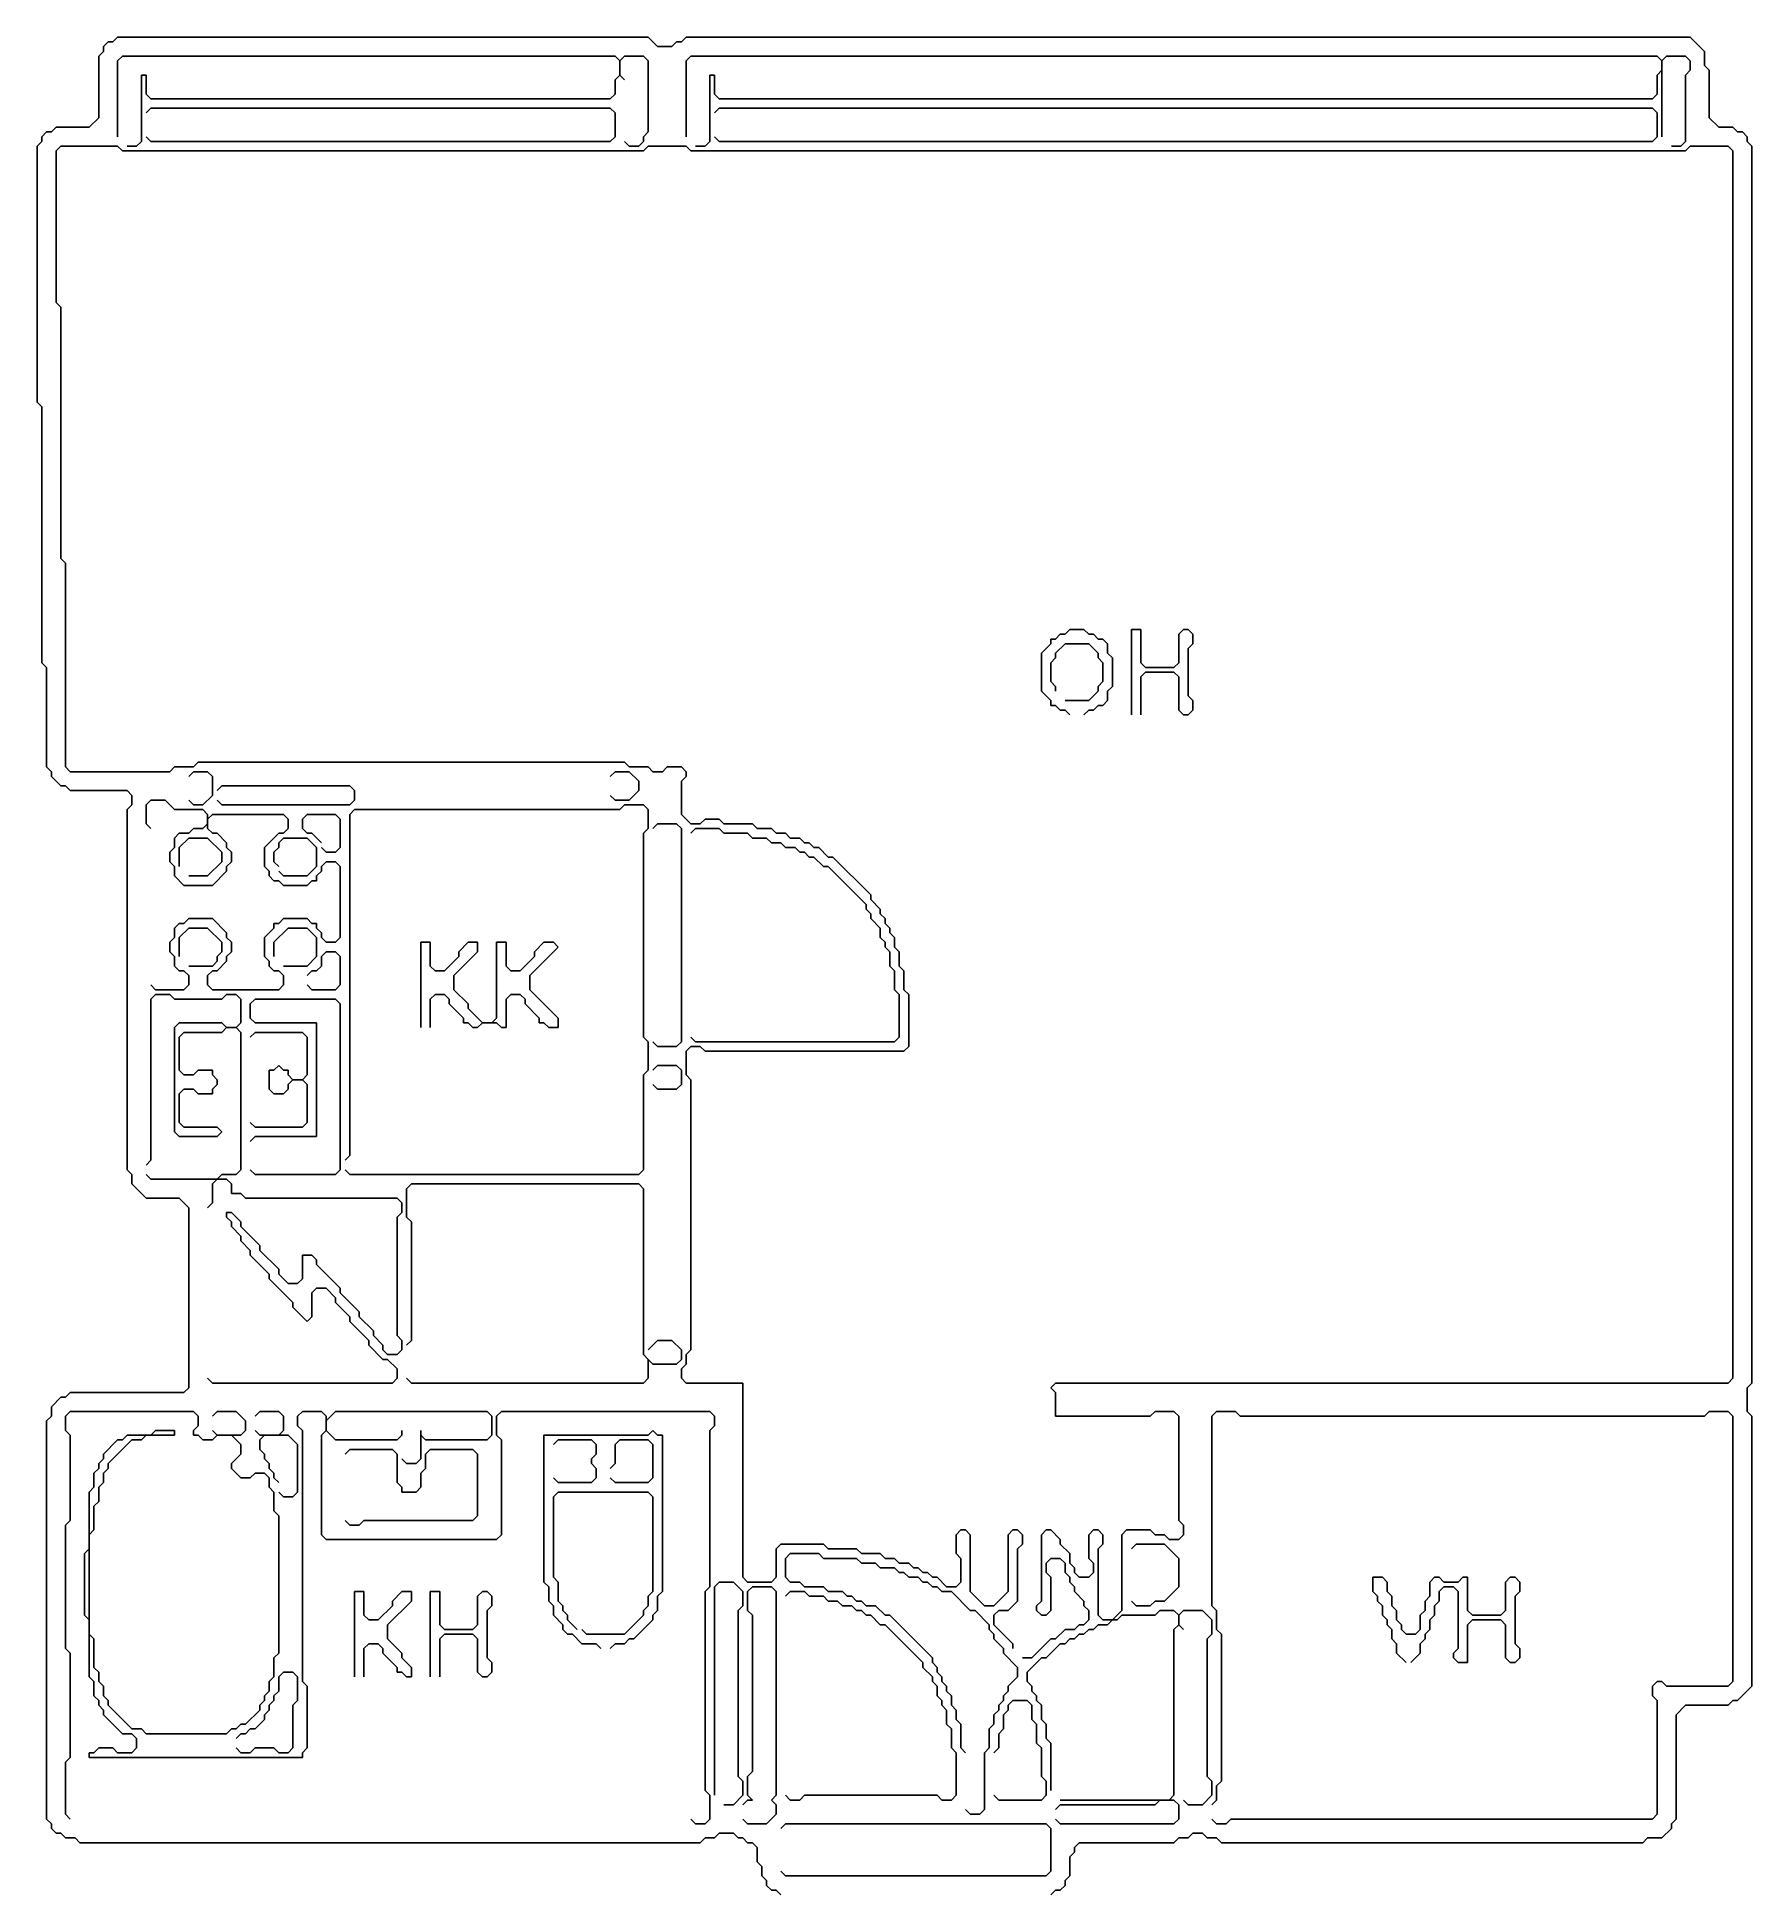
# Model space of a CAD drawing. Header units: metres. Extents: x 100 to 462, y 52 to 444.
import ezdxf

# ---------------------------------------------------------------- set-up
doc = ezdxf.new("R2010")
doc.units = ezdxf.units.M

msp = doc.modelspace()

# ---------------------------------------------------------------- linework, layer by layer
for p, q in [((114, 442), (115, 443)), ((115, 443), (116, 443)), ((116, 443), (117, 444)), ((117, 444), (229, 444)), ((229, 444), (231, 442)), ((234, 442), (235, 443)), ((235, 443), (236, 443)), ((236, 443), (237, 444)), ((237, 444), (449, 444)), ((449, 444), (452, 441)), ((113, 440), (114, 441)), ((113, 427), (113, 440)), ((114, 441), (114, 442)), ((118, 440), (117, 439)), ((222, 440), (118, 440)), ((223, 439), (222, 440)), ((224, 440), (223, 439)), ((228, 440), (224, 440)), ((229, 439), (228, 440)), ((231, 442), (234, 442)), ((238, 440), (237, 439)), ((442, 440), (238, 440)), ((443, 439), (442, 440)), ((444, 440), (443, 439)), ((448, 440), (444, 440)), ((449, 439), (448, 440)), ((452, 441), (452, 438)), ((117, 439), (117, 423)), ((122, 422), (122, 436)), ((122, 436), (123, 436)), ((123, 436), (123, 432)), ((222, 435), (223, 436)), ((223, 439), (223, 436)), ((223, 436), (223, 439)), ((223, 436), (224, 435)), ((229, 424), (229, 439)), ((237, 439), (237, 423)), ((242, 422), (242, 436)), ((242, 436), (243, 436)), ((243, 436), (243, 432)), ((442, 436), (443, 437)), ((442, 432), (442, 436)), ((443, 439), (443, 423)), ((443, 437), (443, 439)), ((448, 436), (449, 437)), ((448, 422), (448, 436)), ((449, 437), (449, 439)), ((452, 438), (453, 437)), ((453, 437), (453, 427)), ((123, 432), (124, 431)), ((221, 431), (222, 432)), ((222, 432), (222, 435)), ((243, 432), (244, 431)), ((441, 431), (442, 432)), ((124, 429), (123, 428)), ((124, 431), (221, 431)), ((221, 429), (124, 429)), ((222, 428), (221, 429)), ((222, 423), (222, 428)), ((244, 429), (243, 428)), ((244, 431), (441, 431)), ((441, 429), (244, 429)), ((442, 428), (441, 429)), ((442, 423), (442, 428)), ((101, 423), (102, 424)), ((102, 424), (103, 424)), ((103, 424), (104, 425)), ((104, 425), (111, 425)), ((111, 425), (113, 427)), ((228, 423), (229, 424)), ((453, 427), (455, 425)), ((455, 425), (458, 425)), ((458, 425), (459, 424)), ((459, 424), (460, 424)), ((460, 424), (461, 423)), ((100, 421), (101, 422)), ((100, 367), (100, 421)), ((101, 422), (101, 423)), ((105, 421), (104, 420)), ((104, 420), (104, 388)), ((117, 421), (105, 421)), ((118, 420), (117, 421)), ((228, 420), (118, 420)), ((119, 421), (121, 421)), ((121, 421), (122, 422)), ((123, 423), (124, 422)), ((124, 422), (221, 422)), ((221, 422), (222, 423)), ((224, 422), (225, 421)), ((225, 421), (227, 421)), ((227, 421), (228, 422)), ((228, 422), (228, 423)), ((229, 421), (228, 420)), ((237, 421), (229, 421)), ((238, 420), (237, 421)), ((448, 420), (238, 420)), ((239, 421), (241, 421)), ((241, 421), (242, 422)), ((243, 423), (244, 422)), ((244, 422), (441, 422)), ((441, 422), (442, 423)), ((445, 421), (447, 421)), ((447, 421), (448, 422)), ((449, 421), (448, 420)), ((457, 421), (449, 421)), ((458, 420), (457, 421)), ((458, 161), (458, 420)), ((461, 423), (461, 422)), ((461, 422), (462, 421)), ((462, 421), (462, 160)), ((104, 388), (105, 387)), ((105, 387), (105, 334)), ((101, 366), (100, 367)), ((101, 312), (101, 366)), ((105, 334), (106, 333)), ((106, 333), (106, 290)), ((315, 317), (316, 318)), ((316, 318), (317, 318)), ((317, 318), (318, 319)), ((318, 319), (321, 319)), ((321, 319), (322, 318)), ((322, 318), (323, 318)), ((323, 318), (324, 317)), ((331, 301), (331, 319)), ((331, 319), (333, 319)), ((333, 319), (333, 312)), ((341, 318), (342, 319)), ((341, 312), (341, 318)), ((342, 319), (343, 319)), ((343, 319), (344, 318)), ((344, 318), (344, 316)), ((312, 314), (314, 316)), ((312, 306), (312, 314)), ((314, 316), (314, 317)), ((314, 317), (315, 317)), ((317, 316), (315, 314)), ((315, 314), (315, 313)), ((322, 316), (317, 316)), ((324, 314), (322, 316)), ((324, 317), (325, 317)), ((324, 313), (324, 314)), ((325, 317), (326, 316)), ((326, 316), (326, 314)), ((326, 314), (327, 313)), ((344, 316), (343, 315)), ((343, 315), (343, 305)), ((102, 311), (101, 312)), ((102, 290), (102, 311)), ((315, 313), (314, 312)), ((314, 312), (314, 308)), ((325, 312), (324, 313)), ((325, 308), (325, 312)), ((327, 313), (327, 307)), ((333, 312), (334, 311)), ((334, 310), (333, 309)), ((334, 311), (340, 311)), ((340, 310), (334, 310)), ((340, 311), (341, 312)), ((341, 309), (340, 310)), ((314, 304), (312, 306)), ((314, 308), (315, 307)), ((315, 307), (315, 306)), ((322, 304), (324, 306)), ((324, 307), (325, 308)), ((324, 306), (324, 307)), ((327, 307), (326, 306)), ((326, 306), (326, 304)), ((333, 309), (333, 301)), ((341, 302), (341, 309)), ((314, 303), (314, 304)), ((315, 303), (314, 303)), ((316, 302), (315, 303)), ((317, 302), (316, 302)), ((317, 304), (322, 304)), ((318, 301), (317, 302)), ((322, 302), (321, 301)), ((323, 302), (322, 302)), ((324, 303), (323, 302)), ((325, 303), (324, 303)), ((326, 304), (325, 303)), ((342, 301), (341, 302)), ((343, 305), (344, 304)), ((344, 302), (343, 301)), ((344, 304), (344, 302)), ((343, 301), (342, 301)), ((133, 290), (134, 291)), ((134, 291), (224, 291)), ((224, 291), (225, 290)), ((103, 289), (102, 290)), ((103, 288), (103, 289)), ((105, 286), (103, 288)), ((106, 290), (107, 289)), ((107, 289), (128, 289)), ((128, 289), (129, 290)), ((129, 290), (133, 290)), ((133, 289), (132, 288)), ((136, 289), (133, 289)), ((137, 288), (136, 289)), ((137, 284), (137, 288)), ((222, 289), (221, 288)), ((225, 289), (222, 289)), ((225, 290), (229, 290)), ((227, 287), (225, 289)), ((227, 285), (227, 287)), ((229, 290), (230, 289)), ((230, 289), (232, 289)), ((232, 289), (233, 290)), ((233, 290), (236, 290)), ((236, 290), (237, 289)), ((237, 288), (236, 287)), ((236, 287), (236, 280)), ((237, 289), (237, 288)), ((106, 286), (105, 286)), ((107, 285), (106, 286)), ((119, 285), (107, 285)), ((120, 284), (119, 285)), ((120, 282), (120, 284)), ((124, 283), (123, 282)), ((127, 283), (124, 283)), ((129, 281), (127, 283)), ((132, 283), (133, 282)), ((135, 282), (137, 284)), ((139, 286), (138, 285)), ((138, 283), (139, 282)), ((166, 286), (139, 286)), ((167, 285), (166, 286)), ((166, 282), (167, 283)), ((167, 283), (167, 285)), ((221, 284), (222, 283)), ((222, 283), (225, 283)), ((225, 283), (227, 285)), ((119, 281), (120, 282)), ((119, 205), (119, 281)), ((123, 282), (123, 278)), ((135, 281), (129, 281)), ((133, 282), (135, 282)), ((136, 280), (135, 281)), ((137, 280), (136, 279)), ((136, 278), (136, 280)), ((136, 279), (136, 277)), ((152, 280), (137, 280)), ((139, 282), (166, 282)), ((153, 279), (152, 280)), ((153, 277), (153, 279)), ((157, 280), (156, 279)), ((156, 279), (156, 277)), ((163, 280), (157, 280)), ((164, 279), (163, 280)), ((164, 273), (164, 279)), ((167, 281), (166, 280)), ((166, 280), (166, 208)), ((223, 281), (167, 281)), ((224, 282), (223, 281)), ((228, 282), (224, 282)), ((229, 281), (228, 282)), ((229, 277), (229, 281)), ((236, 280), (238, 278)), ((240, 278), (241, 279)), ((241, 279), (244, 279)), ((244, 279), (245, 278)), ((123, 278), (124, 277)), ((129, 275), (130, 276)), ((129, 273), (129, 275)), ((130, 276), (132, 276)), ((132, 275), (130, 273)), ((132, 276), (133, 277)), ((136, 275), (132, 275)), ((133, 277), (135, 277)), ((135, 277), (136, 278)), ((136, 277), (137, 276)), ((139, 272), (136, 275)), ((137, 276), (138, 276)), ((138, 276), (140, 274)), ((148, 273), (151, 276)), ((151, 276), (152, 276)), ((152, 275), (151, 274)), ((152, 276), (153, 277)), ((157, 275), (152, 275)), ((156, 277), (157, 276)), ((157, 276), (158, 276)), ((159, 273), (157, 275)), ((158, 276), (160, 274)), ((228, 276), (229, 277)), ((228, 233), (228, 276)), ((231, 278), (230, 277)), ((235, 278), (231, 278)), ((236, 277), (235, 278)), ((236, 232), (236, 277)), ((238, 278), (240, 278)), ((239, 277), (238, 276)), ((244, 277), (239, 277)), ((245, 276), (244, 277)), ((245, 278), (251, 278)), ((250, 276), (245, 276)), ((251, 275), (250, 276)), ((251, 278), (252, 277)), ((254, 275), (251, 275)), ((252, 277), (255, 277)), ((255, 274), (254, 275)), ((255, 277), (256, 276)), ((256, 276), (258, 276)), ((258, 276), (259, 275)), ((259, 275), (261, 275)), ((261, 275), (262, 274)), ((128, 272), (129, 273)), ((128, 270), (128, 272)), ((130, 273), (130, 269)), ((139, 270), (139, 272)), ((140, 274), (140, 273)), ((140, 273), (141, 272)), ((141, 272), (141, 270)), ((148, 269), (148, 273)), ((151, 273), (150, 272)), ((150, 272), (150, 270)), ((151, 274), (151, 273)), ((159, 269), (159, 273)), ((160, 273), (161, 272)), ((161, 272), (163, 272)), ((163, 272), (164, 273)), ((257, 274), (255, 274)), ((258, 273), (257, 274)), ((260, 273), (258, 273)), ((261, 272), (260, 273)), ((262, 272), (261, 272)), ((262, 274), (263, 274)), ((263, 271), (262, 272)), ((263, 274), (264, 273)), ((264, 271), (263, 271)), ((264, 273), (265, 273)), ((266, 269), (264, 271)), ((265, 273), (267, 271)), ((267, 271), (268, 271)), ((268, 271), (276, 263)), ((129, 269), (128, 270)), ((129, 267), (129, 269)), ((131, 265), (129, 267)), ((132, 267), (136, 267)), ((136, 267), (139, 270)), ((140, 268), (137, 265)), ((141, 270), (140, 269)), ((140, 269), (140, 268)), ((149, 268), (148, 269)), ((149, 267), (149, 268)), ((150, 266), (149, 267)), ((150, 270), (151, 269)), ((151, 268), (152, 267)), ((152, 267), (157, 267)), ((157, 267), (159, 269)), ((160, 268), (159, 267)), ((159, 267), (159, 266)), ((161, 270), (160, 269)), ((160, 269), (160, 268)), ((163, 270), (161, 270)), ((164, 269), (163, 270)), ((164, 254), (164, 269)), ((267, 269), (266, 269)), ((275, 261), (267, 269)), ((137, 265), (131, 265)), ((151, 266), (150, 266)), ((152, 265), (151, 266)), ((157, 265), (152, 265)), ((158, 266), (157, 265)), ((159, 266), (158, 266)), ((276, 263), (276, 262)), ((275, 260), (275, 261)), ((276, 259), (275, 260)), ((276, 262), (278, 260)), ((276, 258), (276, 259)), ((278, 260), (278, 259)), ((278, 259), (279, 258)), ((129, 256), (130, 257)), ((129, 254), (129, 256)), ((130, 257), (131, 257)), ((132, 256), (130, 254)), ((131, 257), (132, 258)), ((132, 258), (137, 258)), ((136, 256), (132, 256)), ((139, 253), (136, 256)), ((137, 258), (140, 255)), ((140, 255), (140, 254)), ((148, 254), (150, 256)), ((150, 256), (150, 257)), ((150, 257), (151, 257)), ((153, 256), (150, 253)), ((151, 257), (152, 258)), ((152, 258), (157, 258)), ((157, 256), (153, 256)), ((157, 258), (158, 257)), ((159, 254), (157, 256)), ((158, 257), (159, 257)), ((159, 257), (159, 256)), ((159, 256), (160, 255)), ((160, 255), (160, 254)), ((278, 256), (276, 258)), ((278, 254), (278, 256)), ((279, 258), (279, 257)), ((279, 257), (280, 256)), ((280, 256), (280, 255)), ((280, 255), (281, 254)), ((128, 253), (129, 254)), ((128, 251), (128, 253)), ((129, 250), (128, 251)), ((130, 254), (130, 250)), ((138, 250), (139, 251)), ((139, 251), (139, 253)), ((140, 254), (141, 253)), ((141, 251), (140, 250)), ((141, 253), (141, 251)), ((148, 250), (148, 254)), ((150, 253), (150, 250)), ((159, 250), (159, 254)), ((160, 254), (161, 253)), ((161, 251), (160, 250)), ((161, 253), (163, 253)), ((163, 251), (161, 251)), ((163, 253), (164, 254)), ((164, 250), (163, 251)), ((181, 235), (181, 253)), ((181, 253), (183, 253)), ((183, 253), (183, 248)), ((193, 251), (188, 246)), ((189, 251), (191, 253)), ((189, 250), (189, 251)), ((191, 253), (193, 253)), ((193, 253), (193, 251)), ((197, 237), (197, 253)), ((197, 253), (199, 253)), ((199, 253), (199, 248)), ((210, 252), (204, 246)), ((205, 251), (207, 253)), ((205, 250), (205, 251)), ((207, 253), (209, 253)), ((209, 253), (210, 252)), ((279, 253), (278, 254)), ((279, 252), (279, 253)), ((280, 251), (279, 252)), ((280, 248), (280, 251)), ((281, 254), (281, 252)), ((281, 252), (282, 251)), ((282, 251), (282, 248)), ((129, 248), (129, 250)), ((130, 247), (129, 248)), ((131, 247), (130, 247)), ((132, 246), (131, 247)), ((132, 248), (137, 248)), ((137, 247), (136, 246)), ((137, 248), (138, 249)), ((138, 247), (137, 247)), ((138, 249), (138, 250)), ((140, 249), (138, 247)), ((140, 250), (140, 249)), ((149, 249), (148, 250)), ((149, 248), (149, 249)), ((150, 247), (149, 248)), ((151, 247), (150, 247)), ((152, 246), (151, 247)), ((152, 248), (157, 248)), ((157, 248), (159, 250)), ((158, 247), (157, 246)), ((159, 247), (158, 247)), ((160, 248), (159, 247)), ((160, 250), (160, 248)), ((164, 244), (164, 250)), ((183, 248), (184, 247)), ((184, 247), (186, 247)), ((186, 247), (189, 250)), ((199, 248), (200, 247)), ((200, 247), (202, 247)), ((202, 247), (205, 250)), ((281, 247), (280, 248)), ((281, 243), (281, 247)), ((282, 248), (283, 247)), ((283, 247), (283, 243)), ((124, 244), (125, 243)), ((131, 243), (132, 244)), ((132, 244), (132, 246)), ((136, 246), (136, 244)), ((136, 244), (137, 243)), ((151, 243), (152, 244)), ((152, 244), (152, 246)), ((157, 244), (158, 243)), ((163, 243), (164, 244)), ((188, 246), (188, 243)), ((204, 246), (204, 243)), ((125, 242), (124, 241)), ((124, 241), (124, 207)), ((125, 243), (131, 243)), ((128, 242), (125, 242)), ((129, 241), (128, 242)), ((139, 241), (129, 241)), ((137, 243), (151, 243)), ((140, 242), (139, 241)), ((142, 242), (140, 242)), ((143, 241), (142, 242)), ((143, 236), (143, 241)), ((146, 241), (145, 240)), ((145, 240), (145, 237)), ((163, 241), (146, 241)), ((158, 243), (163, 243)), ((164, 240), (163, 241)), ((164, 205), (164, 240)), ((184, 242), (183, 241)), ((183, 241), (183, 235)), ((186, 242), (184, 242)), ((187, 241), (186, 242)), ((187, 240), (187, 241)), ((190, 237), (187, 240)), ((188, 243), (191, 240)), ((191, 240), (191, 239)), ((200, 242), (199, 241)), ((199, 241), (199, 235)), ((202, 242), (200, 242)), ((203, 241), (202, 242)), ((203, 240), (203, 241)), ((206, 237), (203, 240)), ((204, 243), (210, 237)), ((282, 242), (281, 243)), ((282, 233), (282, 242)), ((283, 243), (284, 242)), ((284, 242), (284, 231)), ((129, 235), (130, 236)), ((130, 236), (139, 236)), ((139, 236), (140, 235)), ((142, 235), (143, 236)), ((145, 237), (146, 236)), ((146, 236), (159, 236)), ((159, 236), (159, 212)), ((190, 236), (190, 237)), ((191, 236), (190, 236)), ((191, 239), (194, 236)), ((192, 235), (191, 236)), ((194, 236), (193, 235)), ((194, 236), (196, 236)), ((197, 236), (194, 236)), ((196, 236), (197, 237)), ((198, 235), (197, 236)), ((206, 236), (206, 237)), ((207, 236), (206, 236)), ((208, 235), (207, 236)), ((210, 237), (210, 235)), ((129, 213), (129, 235)), ((131, 234), (130, 233)), ((130, 233), (130, 226)), ((139, 234), (131, 234)), ((140, 235), (139, 234)), ((142, 235), (140, 235)), ((140, 235), (142, 235)), ((143, 234), (142, 235)), ((143, 205), (143, 234)), ((146, 234), (145, 233)), ((156, 234), (146, 234)), ((157, 233), (156, 234)), ((157, 225), (157, 233)), ((193, 235), (192, 235)), ((199, 235), (198, 235)), ((210, 235), (208, 235)), ((229, 232), (228, 233)), ((229, 226), (229, 232)), ((230, 232), (231, 231)), ((235, 231), (236, 232)), ((238, 233), (239, 232)), ((239, 232), (281, 232)), ((281, 232), (282, 233)), ((231, 231), (235, 231)), ((238, 231), (237, 230)), ((237, 230), (237, 225)), ((240, 231), (238, 231)), ((241, 230), (240, 231)), ((283, 230), (241, 230)), ((284, 231), (283, 230)), ((130, 226), (131, 225)), ((131, 225), (133, 225)), ((133, 225), (134, 226)), ((134, 226), (137, 226)), ((137, 226), (137, 225)), ((137, 225), (138, 224)), ((138, 224), (138, 223)), ((149, 222), (149, 226)), ((149, 226), (150, 226)), ((150, 226), (151, 227)), ((151, 227), (152, 226)), ((152, 226), (153, 226)), ((153, 226), (153, 225)), ((153, 225), (154, 224)), ((154, 224), (153, 223)), ((156, 224), (154, 224)), ((154, 224), (156, 224)), ((156, 224), (157, 225)), ((157, 223), (156, 224)), ((228, 225), (229, 226)), ((228, 205), (228, 225)), ((231, 227), (230, 226)), ((235, 227), (231, 227)), ((236, 226), (235, 227)), ((236, 223), (236, 226)), ((237, 225), (238, 224)), ((238, 224), (238, 167)), ((131, 222), (130, 221)), ((130, 221), (130, 215)), ((133, 222), (131, 222)), ((134, 221), (133, 222)), ((137, 221), (134, 221)), ((138, 223), (137, 222)), ((137, 222), (137, 221)), ((150, 221), (149, 222)), ((152, 221), (150, 221)), ((153, 222), (152, 221)), ((153, 223), (153, 222)), ((157, 215), (157, 223)), ((230, 223), (231, 222)), ((231, 222), (235, 222)), ((235, 222), (236, 223)), ((130, 212), (129, 213)), ((130, 215), (131, 214)), ((138, 212), (130, 212)), ((131, 214), (138, 214)), ((138, 214), (139, 213)), ((139, 213), (138, 212)), ((145, 215), (146, 214)), ((146, 212), (145, 211)), ((146, 214), (156, 214)), ((159, 212), (146, 212)), ((156, 214), (157, 215)), ((166, 208), (165, 207)), ((120, 204), (119, 205)), ((120, 202), (120, 204)), ((124, 207), (123, 206)), ((123, 204), (124, 203)), ((138, 203), (139, 204)), ((139, 204), (142, 204)), ((142, 204), (143, 205)), ((145, 205), (146, 204)), ((146, 204), (163, 204)), ((163, 204), (164, 205)), ((165, 205), (166, 204)), ((166, 204), (227, 204)), ((227, 204), (228, 205)), ((123, 199), (120, 202)), ((124, 203), (138, 203)), ((138, 203), (137, 202)), ((137, 202), (137, 198)), ((140, 203), (138, 203)), ((141, 202), (140, 203)), ((141, 200), (141, 202)), ((143, 200), (141, 200)), ((144, 199), (143, 200)), ((179, 202), (178, 201)), ((178, 201), (178, 195)), ((227, 202), (179, 202)), ((228, 201), (227, 202)), ((228, 166), (228, 201)), ((130, 199), (123, 199)), ((132, 197), (130, 199)), ((132, 159), (132, 197)), ((137, 198), (136, 197)), ((140, 195), (140, 196)), ((140, 196), (141, 196)), ((141, 196), (143, 194)), ((176, 199), (144, 199)), ((177, 198), (176, 199)), ((176, 195), (177, 196)), ((177, 196), (177, 198)), ((141, 194), (140, 195)), ((141, 193), (141, 194)), ((143, 191), (141, 193)), ((143, 194), (143, 193)), ((143, 193), (147, 189)), ((176, 170), (176, 195)), ((178, 195), (179, 194)), ((179, 194), (179, 169)), ((143, 190), (143, 191)), ((145, 188), (143, 190)), ((147, 189), (147, 188)), ((145, 187), (145, 188)), ((149, 183), (145, 187)), ((147, 188), (151, 184)), ((156, 182), (156, 187)), ((156, 187), (158, 187)), ((158, 187), (159, 186)), ((159, 186), (159, 185)), ((159, 185), (164, 180)), ((149, 182), (149, 183)), ((154, 177), (149, 182)), ((151, 184), (151, 183)), ((151, 183), (153, 181)), ((153, 181), (155, 181)), ((155, 181), (156, 182)), ((154, 176), (154, 177)), ((159, 180), (158, 179)), ((158, 179), (158, 174)), ((161, 180), (159, 180)), ((163, 178), (161, 180)), ((163, 177), (163, 178)), ((166, 174), (163, 177)), ((164, 180), (164, 179)), ((164, 179), (168, 175)), ((157, 173), (154, 176)), ((158, 174), (157, 173)), ((166, 173), (166, 174)), ((170, 169), (166, 173)), ((168, 175), (168, 174)), ((168, 174), (171, 171)), ((170, 168), (170, 169)), ((171, 171), (171, 170)), ((171, 170), (173, 168)), ((177, 169), (176, 170)), ((177, 167), (177, 169)), ((179, 169), (178, 168)), ((231, 169), (229, 167)), ((234, 169), (231, 169)), ((236, 167), (234, 169)), ((173, 165), (170, 168)), ((173, 168), (173, 167)), ((173, 167), (174, 166)), ((174, 165), (173, 165)), ((174, 166), (176, 166)), ((176, 163), (174, 165)), ((176, 166), (177, 167)), ((229, 165), (228, 166)), ((229, 165), (230, 164)), ((229, 161), (229, 165)), ((235, 164), (236, 165)), ((236, 165), (236, 167)), ((238, 167), (237, 166)), ((237, 166), (237, 164)), ((136, 161), (137, 160)), ((175, 160), (176, 161)), ((176, 161), (176, 163)), ((178, 161), (179, 160)), ((228, 160), (229, 161)), ((230, 164), (235, 164)), ((237, 164), (236, 163)), ((236, 163), (236, 161)), ((236, 161), (237, 160)), ((457, 160), (458, 161)), ((103, 155), (105, 157)), ((105, 157), (106, 157)), ((106, 157), (107, 158)), ((107, 158), (131, 158)), ((131, 158), (132, 159)), ((137, 160), (175, 160)), ((179, 160), (228, 160)), ((237, 160), (249, 160)), ((249, 160), (249, 119)), ((314, 159), (315, 160)), ((315, 158), (314, 159)), ((315, 160), (457, 160)), ((315, 153), (315, 158)), ((462, 160), (461, 159)), ((461, 159), (461, 154)), ((102, 152), (103, 153)), ((103, 153), (103, 155)), ((107, 154), (106, 153)), ((106, 153), (106, 150)), ((133, 154), (107, 154)), ((134, 153), (133, 154)), ((134, 151), (134, 153)), ((138, 154), (137, 153)), ((142, 154), (138, 154)), ((144, 152), (142, 154)), ((147, 154), (146, 153)), ((151, 154), (147, 154)), ((152, 153), (151, 154)), ((152, 150), (152, 153)), ((156, 154), (155, 153)), ((155, 153), (155, 151)), ((160, 154), (156, 154)), ((161, 153), (160, 154)), ((163, 154), (161, 152)), ((161, 150), (161, 153)), ((195, 154), (163, 154)), ((196, 153), (195, 154)), ((196, 149), (196, 153)), ((198, 154), (197, 153)), ((197, 153), (197, 149)), ((242, 154), (198, 154)), ((243, 153), (242, 154)), ((243, 151), (243, 153)), ((335, 153), (315, 153)), ((336, 154), (335, 153)), ((340, 154), (336, 154)), ((341, 153), (340, 154)), ((341, 131), (341, 153)), ((349, 154), (348, 153)), ((348, 153), (348, 113)), ((353, 154), (349, 154)), ((354, 153), (353, 154)), ((452, 153), (354, 153)), ((453, 154), (452, 153)), ((457, 154), (453, 154)), ((458, 153), (457, 154)), ((458, 97), (458, 153)), ((461, 154), (462, 153)), ((462, 153), (462, 96)), ((102, 68), (102, 152)), ((106, 150), (107, 149)), ((107, 149), (107, 131)), ((118, 148), (119, 149)), ((119, 149), (124, 149)), ((123, 149), (122, 148)), ((129, 149), (123, 149)), ((124, 149), (125, 150)), ((125, 150), (129, 150)), ((129, 150), (129, 149)), ((133, 150), (134, 151)), ((133, 149), (133, 150)), ((134, 149), (133, 149)), ((135, 148), (134, 149)), ((137, 150), (138, 149)), ((138, 149), (137, 148)), ((138, 149), (143, 149)), ((141, 149), (138, 149)), ((143, 147), (141, 149)), ((143, 149), (144, 150)), ((144, 150), (144, 152)), ((146, 150), (147, 149)), ((147, 149), (151, 149)), ((148, 149), (147, 148)), ((153, 149), (148, 149)), ((151, 149), (152, 150)), ((155, 147), (153, 149)), ((155, 151), (156, 150)), ((156, 150), (156, 97)), ((160, 149), (161, 150)), ((160, 128), (160, 149)), ((161, 152), (161, 150)), ((161, 150), (163, 148)), ((176, 148), (177, 149)), ((177, 149), (177, 150)), ((181, 144), (181, 150)), ((181, 150), (181, 149)), ((181, 149), (182, 148)), ((195, 148), (196, 149)), ((197, 149), (198, 148)), ((207, 118), (207, 149)), ((207, 149), (229, 149)), ((229, 149), (230, 150)), ((230, 150), (231, 149)), ((231, 149), (232, 149)), ((232, 149), (232, 116)), ((242, 150), (243, 151)), ((242, 117), (242, 150)), ((114, 145), (117, 148)), ((120, 148), (115, 143)), ((117, 148), (118, 148)), ((122, 148), (120, 148)), ((137, 148), (135, 148)), ((143, 145), (143, 147)), ((147, 148), (147, 146)), ((147, 146), (148, 145)), ((155, 137), (155, 147)), ((163, 148), (176, 148)), ((166, 146), (165, 145)), ((175, 146), (166, 146)), ((176, 145), (175, 146)), ((182, 148), (195, 148)), ((183, 146), (182, 145)), ((192, 146), (183, 146)), ((193, 145), (192, 146)), ((198, 148), (198, 128)), ((210, 148), (209, 147)), ((217, 148), (210, 148)), ((218, 147), (217, 148)), ((218, 145), (218, 147)), ((223, 148), (222, 147)), ((222, 147), (222, 143)), ((229, 148), (223, 148)), ((230, 147), (229, 148)), ((230, 140), (230, 147)), ((112, 141), (113, 142)), ((113, 143), (114, 144)), ((113, 142), (113, 143)), ((114, 144), (114, 145)), ((115, 142), (114, 141)), ((115, 143), (115, 142)), ((141, 143), (143, 145)), ((141, 142), (141, 143)), ((143, 140), (141, 142)), ((148, 145), (148, 144)), ((148, 144), (149, 143)), ((149, 143), (149, 142)), ((149, 142), (150, 141)), ((176, 139), (176, 145)), ((177, 144), (178, 143)), ((178, 143), (180, 143)), ((180, 143), (181, 144)), ((182, 142), (181, 141)), ((182, 145), (182, 142)), ((193, 132), (193, 145)), ((217, 144), (218, 145)), ((217, 143), (217, 144)), ((218, 142), (217, 143)), ((218, 140), (218, 142)), ((222, 143), (221, 142)), ((111, 137), (112, 138)), ((112, 138), (112, 141)), ((114, 139), (113, 138)), ((113, 138), (113, 135)), ((114, 141), (114, 139)), ((145, 140), (143, 140)), ((146, 141), (145, 140)), ((148, 141), (146, 141)), ((149, 140), (148, 141)), ((149, 138), (149, 140)), ((150, 137), (149, 138)), ((150, 141), (150, 140)), ((150, 140), (151, 139)), ((177, 138), (176, 139)), ((177, 137), (177, 138)), ((181, 138), (180, 137)), ((181, 141), (181, 138)), ((209, 140), (210, 139)), ((210, 139), (217, 139)), ((217, 139), (218, 140)), ((221, 140), (222, 139)), ((222, 139), (229, 139)), ((229, 139), (230, 140)), ((111, 125), (111, 137)), ((113, 135), (112, 134)), ((112, 134), (112, 129)), ((150, 133), (150, 137)), ((151, 137), (152, 136)), ((152, 136), (154, 136)), ((154, 136), (155, 137)), ((180, 137), (177, 137)), ((210, 137), (209, 136)), ((209, 136), (209, 119)), ((229, 137), (210, 137)), ((230, 136), (229, 137)), ((230, 116), (230, 136)), ((107, 131), (106, 130)), ((106, 130), (106, 104)), ((151, 132), (150, 133)), ((151, 103), (151, 132)), ((165, 131), (166, 130)), ((166, 130), (168, 130)), ((168, 130), (169, 131)), ((169, 131), (192, 131)), ((192, 131), (193, 132)), ((342, 130), (341, 131)), ((342, 128), (342, 130)), ((112, 129), (111, 128)), ((111, 128), (111, 107)), ((161, 127), (160, 128)), ((197, 127), (161, 127)), ((198, 128), (197, 127)), ((256, 125), (257, 126)), ((257, 126), (266, 126)), ((266, 126), (267, 125)), ((294, 128), (295, 129)), ((294, 124), (294, 128)), ((295, 129), (296, 129)), ((296, 129), (297, 128)), ((297, 128), (297, 116)), ((305, 128), (306, 129)), ((305, 116), (305, 128)), ((306, 129), (307, 129)), ((307, 129), (308, 128)), ((308, 126), (307, 125)), ((308, 128), (308, 126)), ((312, 128), (313, 129)), ((312, 114), (312, 128)), ((313, 129), (314, 129)), ((314, 129), (316, 127)), ((316, 127), (316, 126)), ((316, 126), (318, 124)), ((322, 128), (323, 129)), ((322, 123), (322, 128)), ((323, 129), (324, 129)), ((324, 129), (325, 128)), ((325, 126), (324, 125)), ((325, 128), (325, 126)), ((329, 128), (330, 129)), ((329, 112), (329, 128)), ((330, 129), (335, 129)), ((332, 126), (331, 125)), ((338, 126), (332, 126)), ((335, 129), (336, 128)), ((336, 128), (338, 128)), ((338, 128), (339, 127)), ((341, 123), (338, 126)), ((339, 127), (341, 127)), ((341, 127), (342, 128)), ((110, 124), (111, 125)), ((110, 111), (110, 124)), ((256, 119), (256, 125)), ((259, 124), (258, 123)), ((258, 123), (258, 119)), ((265, 124), (259, 124)), ((266, 123), (265, 124)), ((273, 123), (266, 123)), ((267, 125), (273, 125)), ((273, 125), (274, 124)), ((274, 122), (273, 123)), ((274, 124), (278, 124)), ((277, 122), (274, 122)), ((278, 121), (277, 122)), ((278, 124), (279, 123)), ((279, 123), (281, 123)), ((281, 123), (282, 122)), ((282, 122), (284, 122)), ((284, 122), (285, 121)), ((295, 123), (294, 124)), ((295, 118), (295, 123)), ((307, 125), (307, 114)), ((314, 123), (313, 122)), ((313, 122), (313, 120)), ((316, 123), (314, 123)), ((317, 122), (316, 123)), ((317, 120), (317, 122)), ((318, 124), (318, 122)), ((318, 122), (319, 121)), ((323, 122), (322, 123)), ((323, 120), (323, 122)), ((324, 125), (324, 111)), ((341, 117), (341, 123)), ((208, 117), (207, 118)), ((209, 119), (210, 118)), ((210, 118), (210, 114)), ((244, 118), (243, 117)), ((247, 118), (244, 118)), ((249, 116), (247, 118)), ((249, 119), (250, 118)), ((250, 118), (255, 118)), ((255, 118), (256, 119)), ((258, 119), (259, 118)), ((259, 118), (261, 118)), ((261, 118), (262, 117)), ((281, 121), (278, 121)), ((282, 120), (281, 121)), ((283, 120), (282, 120)), ((284, 119), (283, 120)), ((286, 119), (284, 119)), ((285, 121), (286, 121)), ((286, 121), (287, 120)), ((287, 118), (286, 119)), ((287, 120), (288, 120)), ((288, 118), (287, 118)), ((288, 120), (289, 119)), ((289, 117), (288, 118)), ((289, 119), (290, 119)), ((290, 119), (292, 117)), ((294, 117), (295, 118)), ((313, 120), (314, 119)), ((314, 119), (314, 112)), ((318, 119), (317, 120)), ((318, 118), (318, 119)), ((319, 117), (318, 118)), ((319, 121), (319, 120)), ((319, 120), (320, 119)), ((320, 119), (322, 119)), ((322, 119), (323, 120)), ((382, 116), (382, 119)), ((382, 119), (384, 119)), ((384, 119), (385, 118)), ((385, 118), (385, 116)), ((394, 118), (395, 119)), ((394, 115), (394, 118)), ((395, 119), (396, 119)), ((396, 119), (397, 118)), ((397, 118), (400, 118)), ((400, 118), (401, 119)), ((401, 119), (402, 119)), ((402, 119), (402, 112)), ((410, 118), (411, 119)), ((410, 112), (410, 118)), ((411, 119), (412, 119)), ((412, 119), (413, 118)), ((413, 118), (413, 116)), ((167, 98), (167, 116)), ((167, 116), (169, 116)), ((169, 116), (169, 111)), ((179, 114), (174, 109)), ((175, 114), (177, 116)), ((175, 113), (175, 114)), ((177, 116), (179, 116)), ((179, 116), (179, 114)), ((183, 98), (183, 116)), ((183, 116), (185, 116)), ((185, 116), (185, 109)), ((193, 115), (194, 116)), ((193, 109), (193, 115)), ((194, 116), (195, 116)), ((195, 116), (196, 115)), ((196, 115), (196, 113)), ((208, 114), (208, 117)), ((209, 113), (208, 114)), ((210, 114), (211, 113)), ((229, 115), (230, 116)), ((229, 113), (229, 115)), ((232, 116), (231, 115)), ((231, 115), (231, 112)), ((241, 116), (242, 117)), ((241, 74), (241, 116)), ((243, 117), (243, 73)), ((249, 113), (249, 116)), ((251, 117), (250, 116)), ((250, 116), (250, 112)), ((255, 117), (251, 117)), ((256, 116), (255, 117)), ((256, 73), (256, 116)), ((259, 116), (258, 115)), ((262, 116), (259, 116)), ((262, 117), (266, 117)), ((263, 115), (262, 116)), ((266, 115), (263, 115)), ((266, 117), (267, 116)), ((267, 114), (266, 115)), ((267, 116), (270, 116)), ((269, 114), (267, 114)), ((270, 113), (269, 114)), ((270, 116), (271, 115)), ((271, 115), (272, 115)), ((272, 115), (273, 114)), ((273, 114), (274, 114)), ((274, 114), (275, 113)), ((290, 117), (289, 117)), ((291, 116), (290, 117)), ((293, 116), (291, 116)), ((292, 117), (294, 117)), ((297, 112), (293, 116)), ((297, 116), (300, 113)), ((302, 113), (305, 116)), ((307, 114), (305, 112)), ((311, 113), (312, 114)), ((319, 116), (319, 117)), ((321, 114), (319, 116)), ((321, 113), (321, 114)), ((331, 114), (332, 113)), ((335, 113), (336, 114)), ((336, 114), (338, 114)), ((338, 114), (341, 117)), ((383, 115), (382, 116)), ((383, 114), (383, 115)), ((384, 113), (383, 114)), ((385, 116), (386, 115)), ((386, 115), (386, 113)), ((393, 114), (394, 115)), ((393, 112), (393, 114)), ((396, 114), (395, 113)), ((397, 117), (396, 116)), ((396, 116), (396, 114)), ((399, 117), (397, 117)), ((400, 116), (399, 117)), ((400, 104), (400, 116)), ((413, 116), (412, 115)), ((412, 115), (412, 105)), ((111, 110), (110, 111)), ((111, 98), (111, 110)), ((169, 111), (170, 110)), ((170, 110), (172, 110)), ((172, 110), (175, 113)), ((196, 113), (195, 112)), ((195, 112), (195, 102)), ((209, 111), (209, 113)), ((211, 109), (209, 111)), ((211, 113), (211, 112)), ((211, 112), (212, 111)), ((212, 111), (212, 110)), ((212, 110), (214, 108)), ((224, 107), (228, 111)), ((230, 110), (226, 106)), ((228, 112), (229, 113)), ((228, 111), (228, 112)), ((231, 112), (230, 111)), ((230, 111), (230, 110)), ((248, 112), (249, 113)), ((248, 77), (248, 112)), ((250, 112), (251, 111)), ((251, 111), (251, 78)), ((272, 113), (270, 113)), ((273, 112), (272, 113)), ((274, 112), (273, 112)), ((275, 111), (274, 112)), ((275, 113), (277, 113)), ((276, 111), (275, 111)), ((278, 109), (276, 111)), ((277, 113), (279, 111)), ((279, 111), (280, 111)), ((280, 111), (289, 102)), ((298, 112), (297, 112)), ((301, 109), (298, 112)), ((300, 113), (302, 113)), ((303, 112), (302, 111)), ((302, 111), (302, 109)), ((305, 112), (303, 112)), ((311, 112), (311, 113)), ((312, 111), (311, 112)), ((313, 111), (312, 111)), ((314, 112), (313, 111)), ((322, 112), (321, 113)), ((321, 109), (322, 110)), ((322, 110), (322, 112)), ((324, 111), (325, 110)), ((325, 110), (327, 110)), ((327, 110), (326, 109)), ((327, 110), (329, 112)), ((328, 110), (327, 110)), ((329, 111), (328, 110)), ((336, 111), (329, 111)), ((332, 113), (335, 113)), ((337, 112), (336, 111)), ((340, 112), (337, 112)), ((341, 111), (340, 112)), ((342, 112), (341, 111)), ((341, 109), (341, 111)), ((341, 111), (341, 109)), ((346, 112), (342, 112)), ((348, 110), (346, 112)), ((348, 113), (349, 112)), ((348, 107), (348, 110)), ((349, 112), (349, 108)), ((384, 111), (384, 113)), ((385, 110), (384, 111)), ((385, 109), (385, 110)), ((386, 113), (387, 112)), ((387, 112), (387, 110)), ((387, 110), (388, 109)), ((392, 111), (393, 112)), ((392, 108), (392, 111)), ((395, 111), (394, 110)), ((394, 110), (394, 108)), ((395, 113), (395, 111)), ((402, 112), (403, 111)), ((403, 110), (402, 109)), ((403, 111), (409, 111)), ((409, 110), (403, 110)), ((409, 111), (410, 112)), ((410, 109), (409, 110)), ((111, 107), (112, 106)), ((112, 106), (112, 100)), ((174, 109), (174, 106)), ((174, 106), (177, 103)), ((185, 109), (186, 108)), ((186, 107), (185, 106)), ((185, 106), (185, 98)), ((186, 108), (192, 108)), ((192, 107), (186, 107)), ((192, 108), (193, 109)), ((193, 106), (192, 107)), ((193, 99), (193, 106)), ((211, 108), (211, 109)), ((212, 107), (211, 108)), ((213, 107), (212, 107)), ((215, 105), (213, 107)), ((215, 108), (216, 107)), ((216, 107), (224, 107)), ((225, 106), (224, 105)), ((226, 106), (225, 106)), ((279, 109), (278, 109)), ((287, 101), (279, 109)), ((301, 108), (301, 109)), ((302, 107), (301, 108)), ((302, 109), (306, 105)), ((302, 106), (302, 107)), ((304, 104), (302, 106)), ((310, 102), (314, 106)), ((314, 106), (315, 106)), ((315, 106), (317, 108)), ((317, 108), (319, 108)), ((318, 106), (317, 105)), ((319, 106), (318, 106)), ((319, 108), (320, 109)), ((320, 107), (319, 106)), ((320, 109), (321, 109)), ((321, 107), (320, 107)), ((322, 108), (321, 107)), ((323, 108), (322, 108)), ((324, 109), (323, 108)), ((326, 109), (324, 109)), ((340, 108), (341, 109)), ((340, 73), (340, 108)), ((341, 109), (342, 108)), ((347, 106), (348, 107)), ((347, 77), (347, 106)), ((349, 108), (350, 107)), ((350, 107), (350, 76)), ((386, 108), (385, 109)), ((386, 106), (386, 108)), ((387, 105), (386, 106)), ((388, 109), (388, 108)), ((388, 108), (389, 107)), ((389, 107), (391, 107)), ((391, 107), (392, 108)), ((393, 106), (392, 105)), ((394, 108), (393, 107)), ((393, 107), (393, 106)), ((402, 109), (402, 101)), ((410, 102), (410, 109)), ((106, 104), (107, 103)), ((107, 103), (107, 81)), ((150, 102), (151, 103)), ((150, 98), (150, 102)), ((170, 105), (169, 104)), ((169, 104), (169, 98)), ((172, 105), (170, 105)), ((173, 104), (172, 105)), ((173, 103), (173, 104)), ((176, 100), (173, 103)), ((177, 103), (177, 102)), ((177, 102), (179, 100)), ((195, 102), (196, 101)), ((218, 105), (215, 105)), ((219, 104), (218, 105)), ((222, 105), (221, 104)), ((224, 105), (222, 105)), ((289, 102), (289, 101)), ((304, 103), (304, 104)), ((307, 100), (304, 103)), ((306, 105), (306, 104)), ((308, 102), (310, 102)), ((312, 102), (309, 99)), ((313, 102), (312, 102)), ((316, 105), (313, 102)), ((317, 105), (316, 105)), ((387, 103), (387, 105)), ((389, 101), (387, 103)), ((392, 103), (390, 101)), ((392, 105), (392, 103)), ((399, 103), (400, 104)), ((399, 102), (399, 103)), ((400, 101), (399, 102)), ((411, 101), (410, 102)), ((412, 105), (413, 104)), ((413, 102), (412, 101)), ((413, 104), (413, 102)), ((112, 97), (111, 98)), ((112, 100), (113, 99)), ((113, 99), (113, 97)), ((149, 97), (150, 98)), ((152, 99), (151, 98)), ((151, 98), (151, 95)), ((154, 99), (152, 99)), ((155, 98), (154, 99)), ((155, 93), (155, 98)), ((176, 99), (176, 100)), ((177, 99), (176, 99)), ((178, 98), (177, 99)), ((179, 98), (178, 98)), ((179, 100), (179, 98)), ((194, 98), (193, 99)), ((195, 98), (194, 98)), ((196, 99), (195, 98)), ((196, 101), (196, 99)), ((287, 100), (287, 101)), ((289, 98), (287, 100)), ((289, 101), (290, 100)), ((289, 97), (289, 98)), ((290, 100), (290, 99)), ((290, 99), (291, 98)), ((291, 98), (291, 97)), ((305, 96), (307, 98)), ((307, 98), (307, 100)), ((309, 99), (309, 97)), ((402, 101), (400, 101)), ((412, 101), (411, 101)), ((112, 94), (112, 97)), ((113, 97), (114, 96)), ((114, 96), (114, 94)), ((148, 94), (149, 95)), ((149, 95), (149, 97)), ((151, 95), (150, 94)), ((156, 97), (157, 96)), ((157, 96), (157, 83)), ((290, 96), (289, 97)), ((290, 94), (290, 96)), ((291, 97), (292, 96)), ((292, 96), (292, 95)), ((292, 95), (293, 94)), ((304, 94), (305, 95)), ((305, 95), (305, 96)), ((309, 97), (310, 96)), ((310, 96), (310, 95)), ((310, 95), (311, 94)), ((441, 96), (442, 97)), ((441, 94), (441, 96)), ((442, 97), (443, 97)), ((443, 97), (444, 96)), ((444, 96), (457, 96)), ((457, 96), (458, 97)), ((462, 96), (459, 93)), ((113, 93), (112, 94)), ((113, 92), (113, 93)), ((114, 91), (113, 92)), ((114, 94), (115, 93)), ((114, 90), (114, 91)), ((115, 93), (115, 92)), ((115, 92), (120, 87)), ((144, 88), (147, 91)), ((147, 92), (148, 93)), ((147, 91), (147, 92)), ((148, 93), (148, 94)), ((149, 91), (148, 90)), ((150, 93), (149, 92)), ((149, 92), (149, 91)), ((150, 94), (150, 93)), ((154, 92), (155, 93)), ((154, 83), (154, 92)), ((291, 93), (290, 94)), ((291, 92), (291, 93)), ((292, 91), (291, 92)), ((292, 88), (292, 91)), ((293, 94), (293, 92)), ((293, 92), (294, 91)), ((294, 91), (294, 89)), ((302, 90), (303, 91)), ((303, 92), (304, 93)), ((303, 91), (303, 92)), ((304, 93), (304, 94)), ((305, 91), (304, 90)), ((306, 93), (305, 92)), ((305, 92), (305, 91)), ((309, 93), (306, 93)), ((310, 92), (309, 93)), ((310, 89), (310, 92)), ((311, 94), (311, 93)), ((311, 93), (312, 92)), ((312, 92), (312, 89)), ((442, 93), (441, 94)), ((442, 69), (442, 93)), ((448, 92), (446, 90)), ((457, 92), (448, 92)), ((458, 93), (457, 92)), ((459, 93), (458, 93)), ((118, 86), (114, 90)), ((120, 87), (122, 87)), ((122, 87), (123, 86)), ((140, 86), (141, 87)), ((141, 87), (142, 87)), ((142, 87), (143, 88)), ((143, 88), (144, 88)), ((145, 87), (144, 86)), ((146, 87), (145, 87)), ((148, 89), (146, 87)), ((148, 90), (148, 89)), ((293, 87), (292, 88)), ((293, 83), (293, 87)), ((294, 89), (295, 88)), ((295, 88), (295, 83)), ((301, 87), (302, 88)), ((301, 83), (301, 87)), ((302, 88), (302, 90)), ((304, 87), (303, 86)), ((304, 90), (304, 87)), ((311, 88), (310, 89)), ((311, 84), (311, 88)), ((312, 89), (313, 88)), ((313, 88), (313, 85)), ((446, 90), (446, 68)), ((112, 82), (113, 83)), ((113, 83), (116, 83)), ((116, 83), (117, 82)), ((120, 86), (118, 86)), ((121, 85), (120, 86)), ((120, 82), (121, 83)), ((121, 83), (121, 85)), ((123, 86), (140, 86)), ((143, 86), (142, 85)), ((142, 83), (143, 82)), ((144, 86), (143, 86)), ((145, 82), (146, 83)), ((146, 83), (150, 83)), ((150, 83), (151, 82)), ((153, 82), (154, 83)), ((157, 83), (156, 82)), ((294, 82), (293, 83)), ((295, 83), (296, 82)), ((300, 82), (301, 83)), ((303, 83), (302, 82)), ((303, 86), (303, 83)), ((312, 83), (311, 84)), ((312, 77), (312, 83)), ((313, 85), (314, 84)), ((314, 84), (314, 74)), ((107, 81), (106, 80)), ((106, 80), (106, 69)), ((111, 81), (111, 82)), ((111, 82), (112, 82)), ((156, 81), (111, 81)), ((117, 82), (120, 82)), ((143, 82), (145, 82)), ((151, 82), (153, 82)), ((156, 82), (156, 81)), ((294, 73), (294, 82)), ((300, 70), (300, 82)), ((249, 76), (248, 77)), ((249, 73), (249, 76)), ((251, 78), (250, 77)), ((250, 77), (250, 73)), ((313, 76), (312, 77)), ((313, 73), (313, 76)), ((348, 76), (347, 77)), ((348, 73), (348, 76)), ((350, 76), (349, 75)), ((349, 75), (349, 72)), ((242, 73), (241, 74)), ((242, 68), (242, 73)), ((245, 71), (247, 71)), ((247, 71), (249, 73)), ((250, 72), (249, 71)), ((250, 73), (251, 72)), ((251, 72), (250, 72)), ((255, 72), (256, 73)), ((256, 71), (255, 72)), ((256, 69), (256, 71)), ((258, 73), (259, 72)), ((259, 72), (261, 72)), ((261, 72), (262, 73)), ((262, 73), (290, 73)), ((290, 73), (291, 72)), ((291, 72), (293, 72)), ((293, 72), (294, 73)), ((302, 73), (303, 72)), ((303, 72), (312, 72)), ((312, 72), (313, 73)), ((316, 71), (315, 70)), ((316, 72), (339, 72)), ((336, 71), (316, 71)), ((337, 72), (336, 71)), ((340, 72), (337, 72)), ((339, 72), (340, 73)), ((341, 71), (340, 72)), ((341, 68), (341, 71)), ((342, 72), (343, 71)), ((343, 71), (346, 71)), ((346, 71), (348, 73)), ((349, 72), (348, 71)), ((103, 67), (102, 68)), ((103, 66), (103, 67)), ((106, 69), (107, 68)), ((238, 68), (239, 67)), ((239, 67), (241, 67)), ((241, 67), (242, 68)), ((249, 68), (250, 67)), ((250, 67), (254, 67)), ((254, 67), (256, 69)), ((258, 67), (257, 66)), ((313, 67), (258, 67)), ((296, 70), (297, 69)), ((297, 69), (299, 69)), ((299, 69), (300, 70)), ((314, 66), (313, 67)), ((315, 68), (316, 67)), ((316, 67), (340, 67)), ((340, 67), (341, 68)), ((348, 68), (349, 67)), ((349, 67), (351, 67)), ((351, 67), (352, 68)), ((352, 68), (441, 68)), ((441, 68), (442, 69)), ((446, 68), (445, 67)), ((445, 67), (445, 66)), ((104, 65), (103, 66)), ((105, 65), (104, 65)), ((106, 64), (105, 65)), ((108, 64), (106, 64)), ((109, 63), (108, 64)), ((240, 63), (109, 63)), ((241, 64), (240, 63)), ((243, 64), (241, 64)), ((244, 65), (243, 64)), ((247, 65), (244, 65)), ((248, 64), (247, 65)), ((249, 64), (248, 64)), ((250, 63), (249, 64)), ((251, 63), (250, 63)), ((252, 62), (251, 63)), ((314, 57), (314, 66)), ((320, 63), (319, 62)), ((340, 63), (320, 63)), ((341, 64), (340, 63)), ((343, 64), (341, 64)), ((344, 65), (343, 64)), ((346, 65), (344, 65)), ((347, 64), (346, 65)), ((349, 64), (347, 64)), ((350, 63), (349, 64)), ((439, 63), (350, 63)), ((440, 64), (439, 63)), ((443, 64), (440, 64)), ((445, 66), (443, 64)), ((252, 59), (252, 62)), ((253, 58), (252, 59)), ((319, 61), (318, 60)), ((318, 60), (318, 56)), ((319, 62), (319, 61)), ((253, 56), (253, 58)), ((254, 55), (253, 56)), ((254, 54), (254, 55)), ((257, 57), (258, 56)), ((258, 56), (313, 56)), ((313, 56), (314, 57)), ((318, 56), (317, 55)), ((317, 55), (317, 54)), ((255, 53), (254, 54)), ((256, 53), (255, 53)), ((257, 52), (256, 53)), ((315, 53), (314, 52)), ((316, 53), (315, 53)), ((317, 54), (316, 53))]:
    msp.add_line(p, q)

doc.saveas('drawing.dxf')
